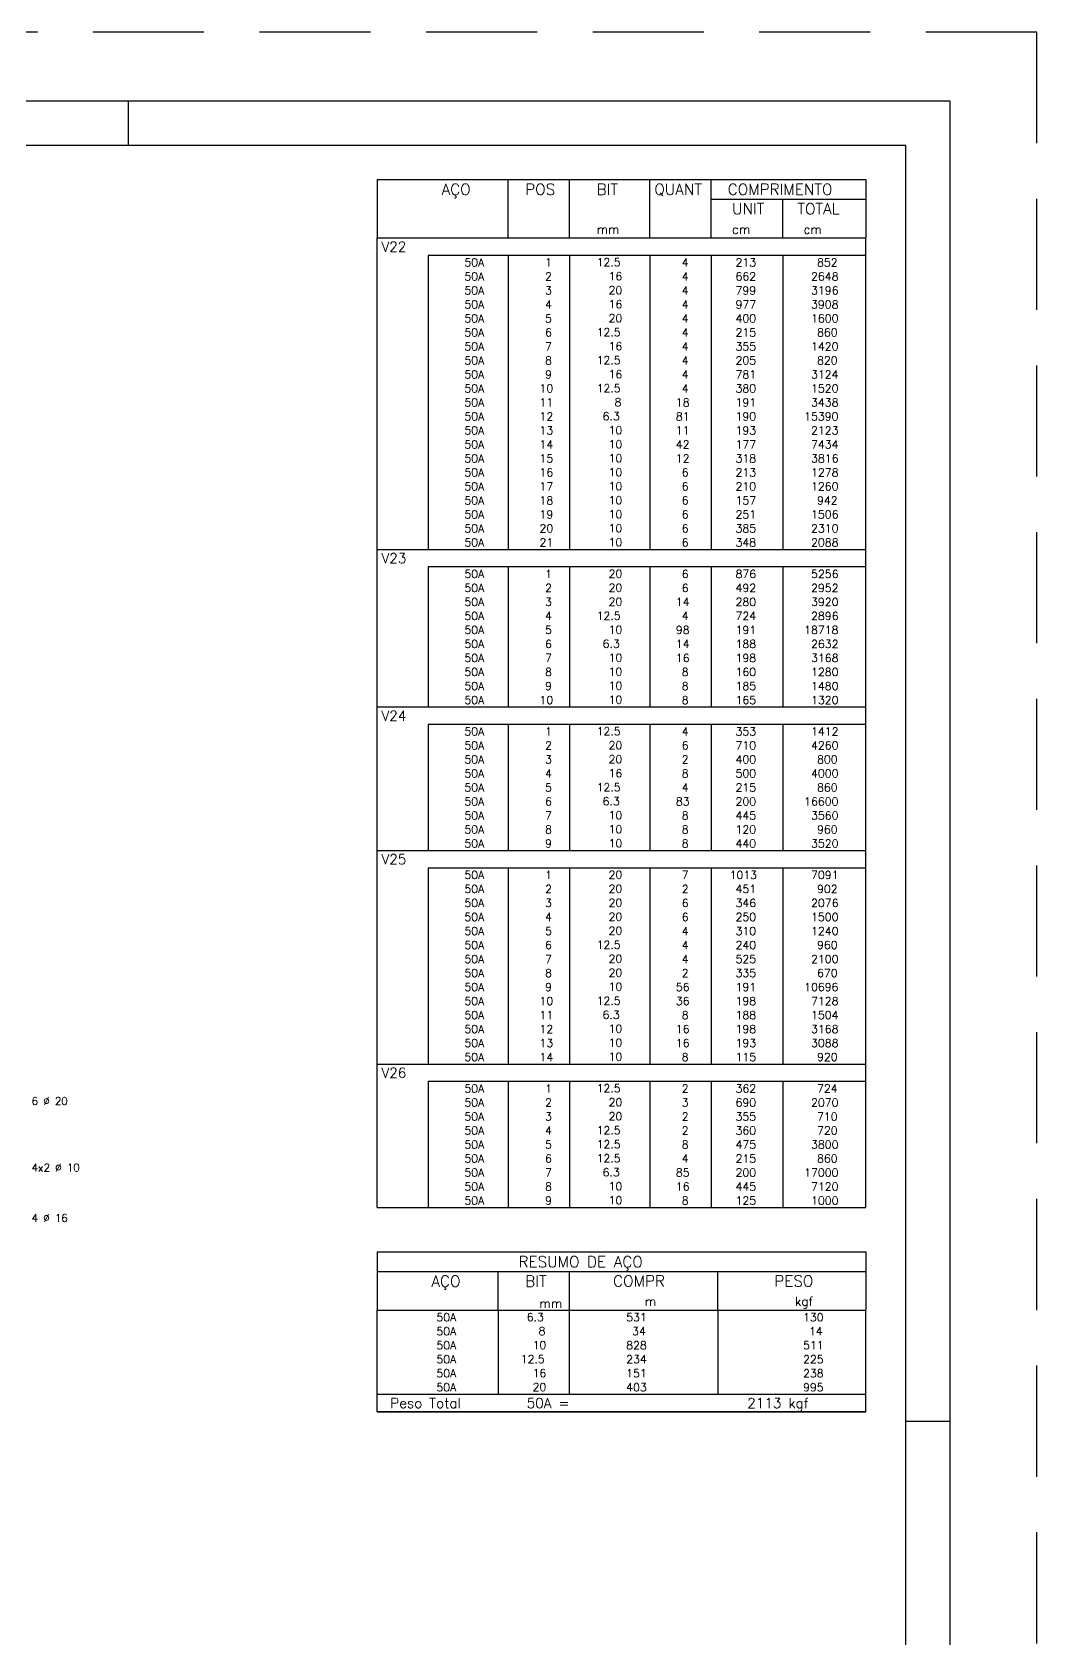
# Model space of a CAD drawing. Extents: x -2.3 to 85.7, y -1.9 to 60.6.
# Drawn here: x 63.1 to 85.72, y 24.45 to 60.6 of the extents above; entities that cross this region are included whole.
import ezdxf

# ---------------------------------------------------------------- set-up
doc = ezdxf.new("R2010")
doc.units = 0
doc.header["$MEASUREMENT"] = 0
doc.linetypes.add('HIDDEN', pattern=[0.375, 0.25, -0.125])
doc.layers.get('0').update_dxf_attribs({"linetype": 'CONTINUOUS'})
doc.layers.get('Defpoints').update_dxf_attribs({"linetype": 'CONTINUOUS'})
for name, color, linetype in [('ARQ_FOLHA', 7, 'CONTINUOUS'), ('PENA_02', 2, 'CONTINUOUS'), ('PENA_03', 3, 'CONTINUOUS')]:
    doc.layers.add(name, color=color, linetype=linetype)
doc.styles.get("Standard").update_dxf_attribs({"font": 'ROMANS.SHX'})

# ---------------------------------------------------------------- blocks, each defined once
blk = doc.blocks.new('FOLHA A1 - 841 X 594')
at = {"layer": 'ARQ_FOLHA', "color": 1}
for p, q in [((-185, 584), (-185, 594)), ((-10, 297), (0, 297))]:
    blk.add_line(p, q, dxfattribs=at)
for points in [[(-841, 0), (0, 0), (0, 594), (-841, 594)], [(-816, 10), (-10, 10), (-10, 584), (-816, 584)]]:
    blk.add_lwpolyline(points, close=True, dxfattribs=at)
at = {"layer": 'Defpoints', "color": 8, "linetype": 'HIDDEN', "ltscale": 100}
blk.add_lwpolyline([(-860.5, 609.5), (-860.5, -15.5), (19.5, -15.5), (19.5, 609.5)], close=True, dxfattribs=at)
blk = doc.blocks.new('*U23')
blk.add_blockref('FOLHA A1 - 841 X 594', (0, 0))

msp = doc.modelspace()

# ---------------------------------------------------------------- linework, layer by layer
at = {"layer": 'PENA_02', "linetype": 'Continuous'}
for p, q in [((70.868, 57.278), (70.868, 55.965)), ((70.868, 57.278), (81.868, 57.278)), ((73.818, 55.965), (73.818, 57.278)), ((75.198, 55.965), (75.198, 57.278)), ((77.008, 55.965), (77.008, 57.278)), ((78.388, 55.965), (78.388, 57.278)), ((81.868, 57.278), (81.868, 55.965)), ((78.388, 56.84), (81.868, 56.84)), ((79.998, 55.965), (79.998, 56.84)), ((70.868, 55.965), (81.868, 55.965)), ((70.868, 55.572), (70.868, 55.965)), ((70.868, 55.965), (81.868, 55.965)), ((81.868, 55.572), (81.868, 55.965)), ((70.868, 55.257), (70.868, 55.572)), ((81.868, 55.572), (72.018, 55.572)), ((72.018, 55.572), (72.018, 55.257)), ((73.818, 55.572), (73.818, 55.257)), ((75.198, 55.572), (75.198, 55.257)), ((77.008, 55.572), (77.008, 55.257)), ((78.388, 55.572), (78.388, 55.257)), ((79.998, 55.572), (79.998, 55.257)), ((81.868, 55.257), (81.868, 55.572)), ((70.868, 54.942), (70.868, 55.257)), ((72.018, 55.257), (72.018, 54.942)), ((73.818, 55.257), (73.818, 54.942)), ((75.198, 55.257), (75.198, 54.942)), ((77.008, 55.257), (77.008, 54.942)), ((78.388, 55.257), (78.388, 54.942)), ((79.998, 55.257), (79.998, 54.942)), ((81.868, 54.942), (81.868, 55.257)), ((70.868, 54.627), (70.868, 54.942)), ((70.868, 54.312), (70.868, 54.627)), ((72.018, 54.942), (72.018, 54.627)), ((72.018, 54.627), (72.018, 54.312)), ((73.818, 54.942), (73.818, 54.627)), ((73.818, 54.627), (73.818, 54.312)), ((75.198, 54.942), (75.198, 54.627)), ((75.198, 54.627), (75.198, 54.312)), ((77.008, 54.942), (77.008, 54.627)), ((77.008, 54.627), (77.008, 54.312)), ((78.388, 54.942), (78.388, 54.627)), ((78.388, 54.627), (78.388, 54.312)), ((79.998, 54.942), (79.998, 54.627)), ((79.998, 54.627), (79.998, 54.312)), ((81.868, 54.627), (81.868, 54.942)), ((81.868, 54.312), (81.868, 54.627)), ((70.868, 53.997), (70.868, 54.312)), ((72.018, 54.312), (72.018, 53.997)), ((73.818, 54.312), (73.818, 53.997)), ((75.198, 54.312), (75.198, 53.997)), ((77.008, 54.312), (77.008, 53.997)), ((78.388, 54.312), (78.388, 53.997)), ((79.998, 54.312), (79.998, 53.997)), ((81.868, 53.997), (81.868, 54.312)), ((70.868, 53.682), (70.868, 53.997)), ((72.018, 53.997), (72.018, 53.682)), ((73.818, 53.997), (73.818, 53.682)), ((75.198, 53.997), (75.198, 53.682)), ((77.008, 53.997), (77.008, 53.682)), ((78.388, 53.997), (78.388, 53.682)), ((79.998, 53.997), (79.998, 53.682)), ((81.868, 53.682), (81.868, 53.997)), ((70.868, 53.367), (70.868, 53.682)), ((72.018, 53.682), (72.018, 53.367)), ((73.818, 53.682), (73.818, 53.367)), ((75.198, 53.682), (75.198, 53.367)), ((77.008, 53.682), (77.008, 53.367)), ((78.388, 53.682), (78.388, 53.367)), ((79.998, 53.682), (79.998, 53.367)), ((81.868, 53.367), (81.868, 53.682)), ((70.868, 53.052), (70.868, 53.367)), ((72.018, 53.367), (72.018, 53.052)), ((73.818, 53.367), (73.818, 53.052)), ((75.198, 53.367), (75.198, 53.052)), ((77.008, 53.367), (77.008, 53.052)), ((78.388, 53.367), (78.388, 53.052)), ((79.998, 53.367), (79.998, 53.052)), ((81.868, 53.052), (81.868, 53.367)), ((70.868, 52.737), (70.868, 53.052)), ((72.018, 53.052), (72.018, 52.737)), ((73.818, 53.052), (73.818, 52.737)), ((75.198, 53.052), (75.198, 52.737)), ((77.008, 53.052), (77.008, 52.737)), ((78.388, 53.052), (78.388, 52.737)), ((79.998, 53.052), (79.998, 52.737)), ((81.868, 52.737), (81.868, 53.052)), ((70.868, 52.422), (70.868, 52.737)), ((70.868, 52.107), (70.868, 52.422)), ((72.018, 52.737), (72.018, 52.422)), ((72.018, 52.422), (72.018, 52.107)), ((73.818, 52.737), (73.818, 52.422)), ((73.818, 52.422), (73.818, 52.107)), ((75.198, 52.737), (75.198, 52.422)), ((75.198, 52.422), (75.198, 52.107)), ((77.008, 52.737), (77.008, 52.422)), ((77.008, 52.422), (77.008, 52.107)), ((78.388, 52.737), (78.388, 52.422)), ((78.388, 52.422), (78.388, 52.107)), ((79.998, 52.737), (79.998, 52.422)), ((79.998, 52.422), (79.998, 52.107)), ((81.868, 52.422), (81.868, 52.737)), ((81.868, 52.107), (81.868, 52.422)), ((70.868, 51.792), (70.868, 52.107)), ((72.018, 52.107), (72.018, 51.792)), ((73.818, 52.107), (73.818, 51.792)), ((75.198, 52.107), (75.198, 51.792)), ((77.008, 52.107), (77.008, 51.792)), ((78.388, 52.107), (78.388, 51.792)), ((79.998, 52.107), (79.998, 51.792)), ((81.868, 51.792), (81.868, 52.107)), ((70.868, 51.477), (70.868, 51.792)), ((72.018, 51.792), (72.018, 51.477)), ((73.818, 51.792), (73.818, 51.477)), ((75.198, 51.792), (75.198, 51.477)), ((77.008, 51.792), (77.008, 51.477)), ((78.388, 51.792), (78.388, 51.477)), ((79.998, 51.792), (79.998, 51.477)), ((81.868, 51.477), (81.868, 51.792)), ((70.868, 51.162), (70.868, 51.477)), ((72.018, 51.477), (72.018, 51.162)), ((73.818, 51.477), (73.818, 51.162)), ((75.198, 51.477), (75.198, 51.162)), ((77.008, 51.477), (77.008, 51.162)), ((78.388, 51.477), (78.388, 51.162)), ((79.998, 51.477), (79.998, 51.162)), ((81.868, 51.162), (81.868, 51.477)), ((70.868, 50.847), (70.868, 51.162)), ((72.018, 51.162), (72.018, 50.847)), ((73.818, 51.162), (73.818, 50.847)), ((75.198, 51.162), (75.198, 50.847)), ((77.008, 51.162), (77.008, 50.847)), ((78.388, 51.162), (78.388, 50.847)), ((79.998, 51.162), (79.998, 50.847)), ((81.868, 50.847), (81.868, 51.162)), ((70.868, 50.532), (70.868, 50.847)), ((72.018, 50.847), (72.018, 50.532)), ((73.818, 50.847), (73.818, 50.532)), ((75.198, 50.847), (75.198, 50.532)), ((77.008, 50.847), (77.008, 50.532)), ((78.388, 50.847), (78.388, 50.532)), ((79.998, 50.847), (79.998, 50.532)), ((81.868, 50.532), (81.868, 50.847)), ((70.868, 50.217), (70.868, 50.532)), ((72.018, 50.532), (72.018, 50.217)), ((73.818, 50.532), (73.818, 50.217)), ((75.198, 50.532), (75.198, 50.217)), ((77.008, 50.532), (77.008, 50.217)), ((78.388, 50.532), (78.388, 50.217)), ((79.998, 50.532), (79.998, 50.217)), ((81.868, 50.217), (81.868, 50.532)), ((70.868, 49.902), (70.868, 50.217)), ((70.868, 49.587), (70.868, 49.902)), ((72.018, 50.217), (72.018, 49.902)), ((72.018, 49.902), (72.018, 49.587)), ((73.818, 50.217), (73.818, 49.902)), ((73.818, 49.902), (73.818, 49.587)), ((75.198, 50.217), (75.198, 49.902)), ((75.198, 49.902), (75.198, 49.587)), ((77.008, 50.217), (77.008, 49.902)), ((77.008, 49.902), (77.008, 49.587)), ((78.388, 50.217), (78.388, 49.902)), ((78.388, 49.902), (78.388, 49.587)), ((79.998, 50.217), (79.998, 49.902)), ((79.998, 49.902), (79.998, 49.587)), ((81.868, 49.902), (81.868, 50.217)), ((81.868, 49.587), (81.868, 49.902)), ((70.868, 49.272), (70.868, 49.587)), ((72.018, 49.587), (72.018, 49.272)), ((73.818, 49.587), (73.818, 49.272)), ((75.198, 49.587), (75.198, 49.272)), ((77.008, 49.587), (77.008, 49.272)), ((78.388, 49.587), (78.388, 49.272)), ((79.998, 49.587), (79.998, 49.272)), ((81.868, 49.272), (81.868, 49.587)), ((70.868, 48.957), (70.868, 49.272)), ((72.018, 49.272), (72.018, 48.957)), ((73.818, 49.272), (73.818, 48.957)), ((75.198, 49.272), (75.198, 48.957)), ((77.008, 49.272), (77.008, 48.957)), ((78.388, 49.272), (78.388, 48.957)), ((79.998, 49.272), (79.998, 48.957)), ((81.868, 48.957), (81.868, 49.272)), ((70.868, 48.563), (70.868, 48.957)), ((70.868, 48.957), (81.868, 48.957)), ((81.868, 48.563), (81.868, 48.957)), ((70.868, 48.248), (70.868, 48.563)), ((81.868, 48.563), (72.018, 48.563)), ((72.018, 48.563), (72.018, 48.248)), ((73.818, 48.563), (73.818, 48.248)), ((75.198, 48.563), (75.198, 48.248)), ((77.008, 48.563), (77.008, 48.248)), ((78.388, 48.563), (78.388, 48.248)), ((79.998, 48.563), (79.998, 48.248)), ((81.868, 48.248), (81.868, 48.563)), ((70.868, 47.933), (70.868, 48.248)), ((72.018, 48.248), (72.018, 47.933)), ((73.818, 48.248), (73.818, 47.933)), ((75.198, 48.248), (75.198, 47.933)), ((77.008, 48.248), (77.008, 47.933)), ((78.388, 48.248), (78.388, 47.933)), ((79.998, 48.248), (79.998, 47.933)), ((81.868, 47.933), (81.868, 48.248)), ((70.868, 47.618), (70.868, 47.933)), ((72.018, 47.933), (72.018, 47.618)), ((73.818, 47.933), (73.818, 47.618)), ((75.198, 47.933), (75.198, 47.618)), ((77.008, 47.933), (77.008, 47.618)), ((78.388, 47.933), (78.388, 47.618)), ((79.998, 47.933), (79.998, 47.618)), ((81.868, 47.618), (81.868, 47.933)), ((70.868, 47.303), (70.868, 47.618)), ((72.018, 47.618), (72.018, 47.303)), ((73.818, 47.618), (73.818, 47.303)), ((75.198, 47.618), (75.198, 47.303)), ((77.008, 47.618), (77.008, 47.303)), ((78.388, 47.618), (78.388, 47.303)), ((79.998, 47.618), (79.998, 47.303)), ((81.868, 47.303), (81.868, 47.618)), ((70.868, 46.988), (70.868, 47.303)), ((72.018, 47.303), (72.018, 46.988)), ((73.818, 47.303), (73.818, 46.988)), ((75.198, 47.303), (75.198, 46.988)), ((77.008, 47.303), (77.008, 46.988)), ((78.388, 47.303), (78.388, 46.988)), ((79.998, 47.303), (79.998, 46.988)), ((81.868, 46.988), (81.868, 47.303)), ((70.868, 46.673), (70.868, 46.988)), ((70.868, 46.358), (70.868, 46.673)), ((72.018, 46.988), (72.018, 46.673)), ((72.018, 46.673), (72.018, 46.358)), ((73.818, 46.988), (73.818, 46.673)), ((73.818, 46.673), (73.818, 46.358)), ((75.198, 46.988), (75.198, 46.673)), ((75.198, 46.673), (75.198, 46.358)), ((77.008, 46.988), (77.008, 46.673)), ((77.008, 46.673), (77.008, 46.358)), ((78.388, 46.988), (78.388, 46.673)), ((78.388, 46.673), (78.388, 46.358)), ((79.998, 46.988), (79.998, 46.673)), ((79.998, 46.673), (79.998, 46.358)), ((81.868, 46.673), (81.868, 46.988)), ((81.868, 46.358), (81.868, 46.673)), ((70.868, 46.043), (70.868, 46.358)), ((72.018, 46.358), (72.018, 46.043)), ((73.818, 46.358), (73.818, 46.043)), ((75.198, 46.358), (75.198, 46.043)), ((77.008, 46.358), (77.008, 46.043)), ((78.388, 46.358), (78.388, 46.043)), ((79.998, 46.358), (79.998, 46.043)), ((81.868, 46.043), (81.868, 46.358)), ((70.868, 45.728), (70.868, 46.043)), ((72.018, 46.043), (72.018, 45.728)), ((73.818, 46.043), (73.818, 45.728)), ((75.198, 46.043), (75.198, 45.728)), ((77.008, 46.043), (77.008, 45.728)), ((78.388, 46.043), (78.388, 45.728)), ((79.998, 46.043), (79.998, 45.728)), ((81.868, 45.728), (81.868, 46.043)), ((70.868, 45.413), (70.868, 45.728)), ((72.018, 45.728), (72.018, 45.413)), ((73.818, 45.728), (73.818, 45.413)), ((75.198, 45.728), (75.198, 45.413)), ((77.008, 45.728), (77.008, 45.413)), ((78.388, 45.728), (78.388, 45.413)), ((79.998, 45.728), (79.998, 45.413)), ((81.868, 45.413), (81.868, 45.728)), ((70.868, 45.019), (70.868, 45.413)), ((70.868, 45.413), (81.868, 45.413)), ((81.868, 45.019), (81.868, 45.413)), ((70.868, 44.704), (70.868, 45.019)), ((81.868, 45.019), (72.018, 45.019)), ((72.018, 45.019), (72.018, 44.704)), ((73.818, 45.019), (73.818, 44.704)), ((75.198, 45.019), (75.198, 44.704)), ((77.008, 45.019), (77.008, 44.704)), ((78.388, 45.019), (78.388, 44.704)), ((79.998, 45.019), (79.998, 44.704)), ((81.868, 44.704), (81.868, 45.019)), ((70.868, 44.389), (70.868, 44.704)), ((72.018, 44.704), (72.018, 44.389)), ((73.818, 44.704), (73.818, 44.389)), ((75.198, 44.704), (75.198, 44.389)), ((77.008, 44.704), (77.008, 44.389)), ((78.388, 44.704), (78.388, 44.389)), ((79.998, 44.704), (79.998, 44.389)), ((81.868, 44.389), (81.868, 44.704)), ((70.868, 44.074), (70.868, 44.389)), ((72.018, 44.389), (72.018, 44.074)), ((73.818, 44.389), (73.818, 44.074)), ((75.198, 44.389), (75.198, 44.074)), ((77.008, 44.389), (77.008, 44.074)), ((78.388, 44.389), (78.388, 44.074)), ((79.998, 44.389), (79.998, 44.074)), ((81.868, 44.074), (81.868, 44.389)), ((70.868, 43.759), (70.868, 44.074)), ((70.868, 43.444), (70.868, 43.759)), ((72.018, 44.074), (72.018, 43.759)), ((72.018, 43.759), (72.018, 43.444)), ((73.818, 44.074), (73.818, 43.759)), ((73.818, 43.759), (73.818, 43.444)), ((75.198, 44.074), (75.198, 43.759)), ((75.198, 43.759), (75.198, 43.444)), ((77.008, 44.074), (77.008, 43.759)), ((77.008, 43.759), (77.008, 43.444)), ((78.388, 44.074), (78.388, 43.759)), ((78.388, 43.759), (78.388, 43.444)), ((79.998, 44.074), (79.998, 43.759)), ((79.998, 43.759), (79.998, 43.444)), ((81.868, 43.759), (81.868, 44.074)), ((81.868, 43.444), (81.868, 43.759)), ((70.868, 43.129), (70.868, 43.444)), ((72.018, 43.444), (72.018, 43.129)), ((73.818, 43.444), (73.818, 43.129)), ((75.198, 43.444), (75.198, 43.129)), ((77.008, 43.444), (77.008, 43.129)), ((78.388, 43.444), (78.388, 43.129)), ((79.998, 43.444), (79.998, 43.129)), ((81.868, 43.129), (81.868, 43.444)), ((70.868, 42.814), (70.868, 43.129)), ((72.018, 43.129), (72.018, 42.814)), ((73.818, 43.129), (73.818, 42.814)), ((75.198, 43.129), (75.198, 42.814)), ((77.008, 43.129), (77.008, 42.814)), ((78.388, 43.129), (78.388, 42.814)), ((79.998, 43.129), (79.998, 42.814)), ((81.868, 42.814), (81.868, 43.129)), ((70.868, 42.499), (70.868, 42.814)), ((72.018, 42.814), (72.018, 42.499)), ((73.818, 42.814), (73.818, 42.499)), ((75.198, 42.814), (75.198, 42.499)), ((77.008, 42.814), (77.008, 42.499)), ((78.388, 42.814), (78.388, 42.499)), ((79.998, 42.814), (79.998, 42.499)), ((81.868, 42.499), (81.868, 42.814)), ((70.868, 42.184), (70.868, 42.499)), ((72.018, 42.499), (72.018, 42.184)), ((73.818, 42.499), (73.818, 42.184)), ((75.198, 42.499), (75.198, 42.184)), ((77.008, 42.499), (77.008, 42.184)), ((78.388, 42.499), (78.388, 42.184)), ((79.998, 42.499), (79.998, 42.184)), ((81.868, 42.184), (81.868, 42.499)), ((70.868, 41.79), (70.868, 42.184)), ((70.868, 42.184), (81.868, 42.184)), ((81.868, 41.79), (81.868, 42.184)), ((70.868, 41.475), (70.868, 41.79)), ((81.868, 41.79), (72.018, 41.79)), ((72.018, 41.79), (72.018, 41.475)), ((73.818, 41.79), (73.818, 41.475)), ((75.198, 41.79), (75.198, 41.475)), ((77.008, 41.79), (77.008, 41.475)), ((78.388, 41.79), (78.388, 41.475)), ((79.998, 41.79), (79.998, 41.475)), ((81.868, 41.475), (81.868, 41.79)), ((70.868, 41.16), (70.868, 41.475)), ((72.018, 41.475), (72.018, 41.16)), ((73.818, 41.475), (73.818, 41.16)), ((75.198, 41.475), (75.198, 41.16)), ((77.008, 41.475), (77.008, 41.16)), ((78.388, 41.475), (78.388, 41.16)), ((79.998, 41.475), (79.998, 41.16)), ((81.868, 41.16), (81.868, 41.475)), ((70.868, 40.845), (70.868, 41.16)), ((72.018, 41.16), (72.018, 40.845)), ((73.818, 41.16), (73.818, 40.845)), ((75.198, 41.16), (75.198, 40.845)), ((77.008, 41.16), (77.008, 40.845)), ((78.388, 41.16), (78.388, 40.845)), ((79.998, 41.16), (79.998, 40.845)), ((81.868, 40.845), (81.868, 41.16)), ((70.868, 40.53), (70.868, 40.845)), ((70.868, 40.215), (70.868, 40.53)), ((72.018, 40.845), (72.018, 40.53)), ((72.018, 40.53), (72.018, 40.215)), ((73.818, 40.845), (73.818, 40.53)), ((73.818, 40.53), (73.818, 40.215)), ((75.198, 40.845), (75.198, 40.53)), ((75.198, 40.53), (75.198, 40.215)), ((77.008, 40.845), (77.008, 40.53)), ((77.008, 40.53), (77.008, 40.215)), ((78.388, 40.845), (78.388, 40.53)), ((78.388, 40.53), (78.388, 40.215)), ((79.998, 40.845), (79.998, 40.53)), ((79.998, 40.53), (79.998, 40.215)), ((81.868, 40.53), (81.868, 40.845)), ((81.868, 40.215), (81.868, 40.53)), ((70.868, 39.9), (70.868, 40.215)), ((72.018, 40.215), (72.018, 39.9)), ((73.818, 40.215), (73.818, 39.9)), ((75.198, 40.215), (75.198, 39.9)), ((77.008, 40.215), (77.008, 39.9)), ((78.388, 40.215), (78.388, 39.9)), ((79.998, 40.215), (79.998, 39.9)), ((81.868, 39.9), (81.868, 40.215)), ((70.868, 39.585), (70.868, 39.9)), ((72.018, 39.9), (72.018, 39.585)), ((73.818, 39.9), (73.818, 39.585)), ((75.198, 39.9), (75.198, 39.585)), ((77.008, 39.9), (77.008, 39.585)), ((78.388, 39.9), (78.388, 39.585)), ((79.998, 39.9), (79.998, 39.585)), ((81.868, 39.585), (81.868, 39.9)), ((70.868, 39.27), (70.868, 39.585)), ((72.018, 39.585), (72.018, 39.27)), ((73.818, 39.585), (73.818, 39.27)), ((75.198, 39.585), (75.198, 39.27)), ((77.008, 39.585), (77.008, 39.27)), ((78.388, 39.585), (78.388, 39.27)), ((79.998, 39.585), (79.998, 39.27)), ((81.868, 39.27), (81.868, 39.585)), ((70.868, 38.955), (70.868, 39.27)), ((72.018, 39.27), (72.018, 38.955)), ((73.818, 39.27), (73.818, 38.955)), ((75.198, 39.27), (75.198, 38.955)), ((77.008, 39.27), (77.008, 38.955)), ((78.388, 39.27), (78.388, 38.955)), ((79.998, 39.27), (79.998, 38.955)), ((81.868, 38.955), (81.868, 39.27)), ((70.868, 38.64), (70.868, 38.955)), ((72.018, 38.955), (72.018, 38.64)), ((73.818, 38.955), (73.818, 38.64)), ((75.198, 38.955), (75.198, 38.64)), ((77.008, 38.955), (77.008, 38.64)), ((78.388, 38.955), (78.388, 38.64)), ((79.998, 38.955), (79.998, 38.64)), ((81.868, 38.64), (81.868, 38.955)), ((70.868, 38.325), (70.868, 38.64)), ((70.868, 38.01), (70.868, 38.325)), ((72.018, 38.64), (72.018, 38.325)), ((72.018, 38.325), (72.018, 38.01)), ((73.818, 38.64), (73.818, 38.325)), ((73.818, 38.325), (73.818, 38.01)), ((75.198, 38.64), (75.198, 38.325)), ((75.198, 38.325), (75.198, 38.01)), ((77.008, 38.64), (77.008, 38.325)), ((77.008, 38.325), (77.008, 38.01)), ((78.388, 38.64), (78.388, 38.325)), ((78.388, 38.325), (78.388, 38.01)), ((79.998, 38.64), (79.998, 38.325)), ((79.998, 38.325), (79.998, 38.01)), ((81.868, 38.325), (81.868, 38.64)), ((81.868, 38.01), (81.868, 38.325)), ((70.868, 37.695), (70.868, 38.01)), ((72.018, 38.01), (72.018, 37.695)), ((73.818, 38.01), (73.818, 37.695)), ((75.198, 38.01), (75.198, 37.695)), ((77.008, 38.01), (77.008, 37.695)), ((78.388, 38.01), (78.388, 37.695)), ((79.998, 38.01), (79.998, 37.695)), ((81.868, 37.695), (81.868, 38.01)), ((70.868, 37.38), (70.868, 37.695)), ((72.018, 37.695), (72.018, 37.38)), ((73.818, 37.695), (73.818, 37.38)), ((75.198, 37.695), (75.198, 37.38)), ((77.008, 37.695), (77.008, 37.38)), ((78.388, 37.695), (78.388, 37.38)), ((79.998, 37.695), (79.998, 37.38)), ((81.868, 37.38), (81.868, 37.695)), ((70.868, 36.987), (70.868, 37.38)), ((70.868, 37.38), (81.868, 37.38)), ((81.868, 36.987), (81.868, 37.38)), ((70.868, 36.672), (70.868, 36.987)), ((81.868, 36.987), (72.018, 36.987)), ((72.018, 36.987), (72.018, 36.672)), ((73.818, 36.987), (73.818, 36.672)), ((75.198, 36.987), (75.198, 36.672)), ((77.008, 36.987), (77.008, 36.672)), ((78.388, 36.987), (78.388, 36.672)), ((79.998, 36.987), (79.998, 36.672)), ((81.868, 36.672), (81.868, 36.987)), ((70.868, 36.357), (70.868, 36.672)), ((72.018, 36.672), (72.018, 36.357)), ((73.818, 36.672), (73.818, 36.357)), ((75.198, 36.672), (75.198, 36.357)), ((77.008, 36.672), (77.008, 36.357)), ((78.388, 36.672), (78.388, 36.357)), ((79.998, 36.672), (79.998, 36.357)), ((81.868, 36.357), (81.868, 36.672)), ((70.868, 36.042), (70.868, 36.357)), ((72.018, 36.357), (72.018, 36.042)), ((73.818, 36.357), (73.818, 36.042)), ((75.198, 36.357), (75.198, 36.042)), ((77.008, 36.357), (77.008, 36.042)), ((78.388, 36.357), (78.388, 36.042)), ((79.998, 36.357), (79.998, 36.042)), ((81.868, 36.042), (81.868, 36.357)), ((70.868, 35.727), (70.868, 36.042)), ((72.018, 36.042), (72.018, 35.727)), ((73.818, 36.042), (73.818, 35.727)), ((75.198, 36.042), (75.198, 35.727)), ((77.008, 36.042), (77.008, 35.727)), ((78.388, 36.042), (78.388, 35.727)), ((79.998, 36.042), (79.998, 35.727)), ((81.868, 35.727), (81.868, 36.042)), ((70.868, 35.412), (70.868, 35.727)), ((72.018, 35.727), (72.018, 35.412)), ((73.818, 35.727), (73.818, 35.412)), ((75.198, 35.727), (75.198, 35.412)), ((77.008, 35.727), (77.008, 35.412)), ((78.388, 35.727), (78.388, 35.412)), ((79.998, 35.727), (79.998, 35.412)), ((81.868, 35.412), (81.868, 35.727)), ((70.868, 35.097), (70.868, 35.412)), ((70.868, 34.782), (70.868, 35.097)), ((72.018, 35.412), (72.018, 35.097)), ((72.018, 35.097), (72.018, 34.782)), ((73.818, 35.412), (73.818, 35.097)), ((73.818, 35.097), (73.818, 34.782)), ((75.198, 35.412), (75.198, 35.097)), ((75.198, 35.097), (75.198, 34.782)), ((77.008, 35.412), (77.008, 35.097)), ((77.008, 35.097), (77.008, 34.782)), ((78.388, 35.412), (78.388, 35.097)), ((78.388, 35.097), (78.388, 34.782)), ((79.998, 35.412), (79.998, 35.097)), ((79.998, 35.097), (79.998, 34.782)), ((81.868, 35.097), (81.868, 35.412)), ((81.868, 34.782), (81.868, 35.097)), ((70.868, 34.467), (70.868, 34.782)), ((72.018, 34.782), (72.018, 34.467)), ((73.818, 34.782), (73.818, 34.467)), ((75.198, 34.782), (75.198, 34.467)), ((77.008, 34.782), (77.008, 34.467)), ((78.388, 34.782), (78.388, 34.467)), ((79.998, 34.782), (79.998, 34.467)), ((81.868, 34.467), (81.868, 34.782)), ((70.868, 34.152), (70.868, 34.467)), ((72.018, 34.467), (72.018, 34.152)), ((73.818, 34.467), (73.818, 34.152)), ((75.198, 34.467), (75.198, 34.152)), ((77.008, 34.467), (77.008, 34.152)), ((78.388, 34.467), (78.388, 34.152)), ((79.998, 34.467), (79.998, 34.152)), ((81.868, 34.152), (81.868, 34.467)), ((70.868, 34.152), (81.868, 34.152)), ((70.868, 33.152), (70.868, 31.839)), ((70.868, 33.152), (81.868, 33.152)), ((81.868, 33.152), (81.868, 31.839)), ((70.868, 32.714), (81.868, 32.714)), ((73.588, 31.839), (73.588, 32.714)), ((75.198, 31.839), (75.198, 32.714)), ((78.533, 31.839), (78.533, 32.714)), ((70.868, 31.839), (81.868, 31.839)), ((70.868, 31.524), (70.868, 31.839)), ((73.588, 31.839), (73.588, 31.524)), ((75.198, 31.524), (75.198, 31.839)), ((78.533, 31.839), (78.533, 31.524)), ((81.868, 31.524), (81.868, 31.839)), ((70.868, 31.209), (70.868, 31.524)), ((73.588, 31.524), (73.588, 31.209)), ((75.198, 31.209), (75.198, 31.524)), ((78.533, 31.524), (78.533, 31.209)), ((81.868, 31.209), (81.868, 31.524)), ((70.868, 30.894), (70.868, 31.209)), ((73.588, 31.209), (73.588, 30.894)), ((75.198, 30.894), (75.198, 31.209)), ((78.533, 31.209), (78.533, 30.894)), ((81.868, 30.894), (81.868, 31.209)), ((70.868, 30.579), (70.868, 30.894)), ((73.588, 30.894), (73.588, 30.579)), ((75.198, 30.579), (75.198, 30.894)), ((78.533, 30.894), (78.533, 30.579)), ((81.868, 30.579), (81.868, 30.894)), ((70.868, 30.264), (70.868, 30.579)), ((73.588, 30.579), (73.588, 30.264)), ((75.198, 30.264), (75.198, 30.579)), ((78.533, 30.579), (78.533, 30.264)), ((81.868, 30.264), (81.868, 30.579)), ((70.868, 29.949), (70.868, 30.264)), ((73.588, 30.264), (73.588, 29.949)), ((75.198, 29.949), (75.198, 30.264)), ((78.533, 30.264), (78.533, 29.949)), ((81.868, 29.949), (81.868, 30.264)), ((70.868, 29.949), (81.868, 29.949)), ((70.868, 29.555), (70.868, 29.949)), ((70.868, 29.949), (81.868, 29.949)), ((81.868, 29.555), (81.868, 29.949)), ((81.868, 29.555), (70.868, 29.555)), ((70.868, 29.555), (81.868, 29.555))]:
    msp.add_line(p, q, dxfattribs=at)

# ---------------------------------------------------------------- block references
at = {"xscale": 0.09999999999999938, "yscale": 0.09999999999999938, "zscale": 0.09999999999999938}
msp.add_blockref('*U23', (83.768, -0.354), dxfattribs=at)

# ---------------------------------------------------------------- texts
at = {"layer": 'PENA_02', "linetype": 'Continuous'}
for s, height, p in [('AÇO', 0.25, (72.318, 56.934)), ('POS', 0.25, (74.198, 56.934)), ('BIT', 0.25, (75.808, 56.934)), ('QUANT', 0.25, (77.105, 56.934)), ('COMPRIMENTO', 0.25, (78.758, 56.934)), ('UNIT', 0.25, (78.855, 56.497)), ('TOTAL', 0.25, (80.327, 56.497)), ('mm', 0.2, (75.808, 56.059)), ('cm', 0.2, (78.855, 56.059)), ('cm', 0.2, (80.465, 56.059)), ('V22', 0.225, (70.964, 55.656)), ('     50A', 0.18, (72.158, 55.324)), ('  1', 0.18, (74.398, 55.324)), ('   12.5', 0.18, (75.405, 55.329)), ('    4', 0.18, (77.188, 55.324)), ('    213', 0.18, (78.398, 55.324)), ('    852', 0.18, (80.232, 55.324)), ('     50A', 0.18, (72.158, 55.009)), ('  2', 0.18, (74.398, 55.009)), ('     16', 0.18, (75.405, 55.014)), ('    4', 0.18, (77.188, 55.009)), ('    662', 0.18, (78.398, 55.009)), ('   2648', 0.18, (80.232, 55.009)), ('     50A', 0.18, (72.158, 54.694)), ('  3', 0.18, (74.398, 54.694)), ('     20', 0.18, (75.405, 54.699)), ('    4', 0.18, (77.188, 54.694)), ('    799', 0.18, (78.398, 54.694)), ('   3196', 0.18, (80.232, 54.694)), ('     50A', 0.18, (72.158, 54.379)), ('     50A', 0.18, (72.158, 54.064)), ('  4', 0.18, (74.398, 54.379)), ('  5', 0.18, (74.398, 54.064)), ('     20', 0.18, (75.405, 54.069)), ('     16', 0.18, (75.405, 54.384)), ('    4', 0.18, (77.188, 54.379)), ('    4', 0.18, (77.188, 54.064)), ('    977', 0.18, (78.398, 54.379)), ('    400', 0.18, (78.398, 54.064)), ('   3908', 0.18, (80.232, 54.379)), ('   1600', 0.18, (80.232, 54.064)), ('     50A', 0.18, (72.158, 53.749)), ('  6', 0.18, (74.398, 53.749)), ('   12.5', 0.18, (75.405, 53.754)), ('    4', 0.18, (77.188, 53.749)), ('    215', 0.18, (78.398, 53.749)), ('    860', 0.18, (80.232, 53.749)), ('     50A', 0.18, (72.158, 53.434)), ('  7', 0.18, (74.398, 53.434)), ('     16', 0.18, (75.405, 53.439)), ('    4', 0.18, (77.188, 53.434)), ('    355', 0.18, (78.398, 53.434)), ('   1420', 0.18, (80.232, 53.434)), ('     50A', 0.18, (72.158, 53.119)), ('  8', 0.18, (74.398, 53.119)), ('   12.5', 0.18, (75.405, 53.124)), ('    4', 0.18, (77.188, 53.119)), ('    205', 0.18, (78.398, 53.119)), ('    820', 0.18, (80.232, 53.119)), ('     50A', 0.18, (72.158, 52.804)), ('  9', 0.18, (74.398, 52.804)), ('     16', 0.18, (75.405, 52.809)), ('    4', 0.18, (77.188, 52.804)), ('    781', 0.18, (78.398, 52.804)), ('   3124', 0.18, (80.232, 52.804)), ('     50A', 0.18, (72.158, 52.489)), (' 10', 0.18, (74.398, 52.489)), ('   12.5', 0.18, (75.405, 52.494)), ('    4', 0.18, (77.188, 52.489)), ('    380', 0.18, (78.398, 52.489)), ('   1520', 0.18, (80.232, 52.489)), ('     50A', 0.18, (72.158, 52.174)), (' 11', 0.18, (74.398, 52.174)), ('      8', 0.18, (75.405, 52.179)), ('   18', 0.18, (77.188, 52.174)), ('    191', 0.18, (78.398, 52.174)), ('   3438', 0.18, (80.232, 52.174)), ('     50A', 0.18, (72.158, 51.859)), ('     50A', 0.18, (72.158, 51.544)), (' 12', 0.18, (74.398, 51.859)), (' 13', 0.18, (74.398, 51.544)), ('    6.3', 0.18, (75.405, 51.864)), ('     10', 0.18, (75.405, 51.549)), ('   81', 0.18, (77.188, 51.859)), ('   11', 0.18, (77.188, 51.544)), ('    190', 0.18, (78.398, 51.859)), ('    193', 0.18, (78.398, 51.544)), ('  15390', 0.18, (80.232, 51.859)), ('   2123', 0.18, (80.232, 51.544)), ('     50A', 0.18, (72.158, 51.229)), (' 14', 0.18, (74.398, 51.229)), ('     10', 0.18, (75.405, 51.234)), ('   42', 0.18, (77.188, 51.229)), ('    177', 0.18, (78.398, 51.229)), ('   7434', 0.18, (80.232, 51.229)), ('     50A', 0.18, (72.158, 50.914)), (' 15', 0.18, (74.398, 50.914)), ('     10', 0.18, (75.405, 50.919)), ('   12', 0.18, (77.188, 50.914)), ('    318', 0.18, (78.398, 50.914)), ('   3816', 0.18, (80.232, 50.914)), ('     50A', 0.18, (72.158, 50.599)), (' 16', 0.18, (74.398, 50.599)), ('     10', 0.18, (75.405, 50.604)), ('    6', 0.18, (77.188, 50.599)), ('    213', 0.18, (78.398, 50.599)), ('   1278', 0.18, (80.232, 50.599)), ('     50A', 0.18, (72.158, 50.284)), (' 17', 0.18, (74.398, 50.284)), ('     10', 0.18, (75.405, 50.289)), ('    6', 0.18, (77.188, 50.284)), ('    210', 0.18, (78.398, 50.284)), ('   1260', 0.18, (80.232, 50.284)), ('     50A', 0.18, (72.158, 49.969)), (' 18', 0.18, (74.398, 49.969)), ('     10', 0.18, (75.405, 49.974)), ('    6', 0.18, (77.188, 49.969)), ('    157', 0.18, (78.398, 49.969)), ('    942', 0.18, (80.232, 49.969)), ('     50A', 0.18, (72.158, 49.654)), (' 19', 0.18, (74.398, 49.654)), ('     10', 0.18, (75.405, 49.659)), ('     10', 0.18, (75.405, 49.344)), ('    6', 0.18, (77.188, 49.654)), ('    251', 0.18, (78.398, 49.654)), ('   1506', 0.18, (80.232, 49.654)), ('     50A', 0.18, (72.158, 49.339)), ('     50A', 0.18, (72.158, 49.024)), (' 20', 0.18, (74.398, 49.339)), (' 21', 0.18, (74.398, 49.024)), ('     10', 0.18, (75.405, 49.029)), ('    6', 0.18, (77.188, 49.339)), ('    6', 0.18, (77.188, 49.024)), ('    385', 0.18, (78.398, 49.339)), ('    348', 0.18, (78.398, 49.024)), ('   2310', 0.18, (80.232, 49.339)), ('   2088', 0.18, (80.232, 49.024)), ('V23', 0.225, (70.964, 48.647)), ('     50A', 0.18, (72.158, 48.315)), ('  1', 0.18, (74.398, 48.315)), ('     20', 0.18, (75.405, 48.321)), ('    6', 0.18, (77.188, 48.315)), ('    876', 0.18, (78.398, 48.315)), ('   5256', 0.18, (80.232, 48.315)), ('     50A', 0.18, (72.158, 48)), ('  2', 0.18, (74.398, 48)), ('     20', 0.18, (75.405, 48.006)), ('    6', 0.18, (77.188, 48)), ('    492', 0.18, (78.398, 48)), ('   2952', 0.18, (80.232, 48)), ('     50A', 0.18, (72.158, 47.685)), ('  3', 0.18, (74.398, 47.685)), ('     20', 0.18, (75.405, 47.691)), ('   14', 0.18, (77.188, 47.685)), ('    280', 0.18, (78.398, 47.685)), ('   3920', 0.18, (80.232, 47.685)), ('     50A', 0.18, (72.158, 47.37)), ('  4', 0.18, (74.398, 47.37)), ('   12.5', 0.18, (75.405, 47.376)), ('    4', 0.18, (77.188, 47.37)), ('    724', 0.18, (78.398, 47.37)), ('   2896', 0.18, (80.232, 47.37)), ('     50A', 0.18, (72.158, 47.055)), ('  5', 0.18, (74.398, 47.055)), ('     10', 0.18, (75.405, 47.061)), ('   98', 0.18, (77.188, 47.055)), ('    191', 0.18, (78.398, 47.055)), ('  18718', 0.18, (80.232, 47.055)), ('     50A', 0.18, (72.158, 46.74)), ('  6', 0.18, (74.398, 46.74)), ('    6.3', 0.18, (75.405, 46.746)), ('   14', 0.18, (77.188, 46.74)), ('    188', 0.18, (78.398, 46.74)), ('   2632', 0.18, (80.232, 46.74)), ('     50A', 0.18, (72.158, 46.425)), ('     50A', 0.18, (72.158, 46.11)), ('  7', 0.18, (74.398, 46.425)), ('  8', 0.18, (74.398, 46.11)), ('     10', 0.18, (75.405, 46.431)), ('     10', 0.18, (75.405, 46.116)), ('   16', 0.18, (77.188, 46.425)), ('    8', 0.18, (77.188, 46.11)), ('    198', 0.18, (78.398, 46.425)), ('    160', 0.18, (78.398, 46.11)), ('   3168', 0.18, (80.232, 46.425)), ('   1280', 0.18, (80.232, 46.11)), ('     50A', 0.18, (72.158, 45.795)), ('  9', 0.18, (74.398, 45.795)), ('     10', 0.18, (75.405, 45.801)), ('    8', 0.18, (77.188, 45.795)), ('    185', 0.18, (78.398, 45.795)), ('   1480', 0.18, (80.232, 45.795)), ('     50A', 0.18, (72.158, 45.48)), (' 10', 0.18, (74.398, 45.48)), ('     10', 0.18, (75.405, 45.486)), ('    8', 0.18, (77.188, 45.48)), ('    165', 0.18, (78.398, 45.48)), ('   1320', 0.18, (80.232, 45.48)), ('V24', 0.225, (70.964, 45.103)), ('     50A', 0.18, (72.158, 44.772)), ('  1', 0.18, (74.398, 44.772)), ('   12.5', 0.18, (75.405, 44.777)), ('    4', 0.18, (77.188, 44.772)), ('    353', 0.18, (78.398, 44.772)), ('   1412', 0.18, (80.232, 44.772)), ('     50A', 0.18, (72.158, 44.457)), ('  2', 0.18, (74.398, 44.457)), ('     20', 0.18, (75.405, 44.462)), ('    6', 0.18, (77.188, 44.457)), ('    710', 0.18, (78.398, 44.457)), ('   4260', 0.18, (80.232, 44.457)), ('     50A', 0.18, (72.158, 44.142)), ('  3', 0.18, (74.398, 44.142)), ('     20', 0.18, (75.405, 44.147)), ('    2', 0.18, (77.188, 44.142)), ('    400', 0.18, (78.398, 44.142)), ('    800', 0.18, (80.232, 44.142)), ('     50A', 0.18, (72.158, 43.827)), ('  4', 0.18, (74.398, 43.827)), ('     16', 0.18, (75.405, 43.832)), ('    8', 0.18, (77.188, 43.827)), ('    500', 0.18, (78.398, 43.827)), ('   4000', 0.18, (80.232, 43.827)), ('     50A', 0.18, (72.158, 43.512)), ('  5', 0.18, (74.398, 43.512)), ('   12.5', 0.18, (75.405, 43.517)), ('    6.3', 0.18, (75.405, 43.202)), ('    4', 0.18, (77.188, 43.512)), ('    215', 0.18, (78.398, 43.512)), ('    860', 0.18, (80.232, 43.512)), ('     50A', 0.18, (72.158, 43.197)), ('     50A', 0.18, (72.158, 42.882)), ('  7', 0.18, (74.398, 42.882)), ('  6', 0.18, (74.398, 43.197)), ('     10', 0.18, (75.405, 42.887)), ('   83', 0.18, (77.188, 43.197)), ('    8', 0.18, (77.188, 42.882)), ('    200', 0.18, (78.398, 43.197)), ('    445', 0.18, (78.398, 42.882)), ('  16600', 0.18, (80.232, 43.197)), ('   3560', 0.18, (80.232, 42.882)), ('     50A', 0.18, (72.158, 42.567)), ('  8', 0.18, (74.398, 42.567)), ('     10', 0.18, (75.405, 42.572)), ('    8', 0.18, (77.188, 42.567)), ('    120', 0.18, (78.398, 42.567)), ('    960', 0.18, (80.232, 42.567)), ('     50A', 0.18, (72.158, 42.252)), ('  9', 0.18, (74.398, 42.252)), ('     10', 0.18, (75.405, 42.257)), ('    8', 0.18, (77.188, 42.252)), ('    440', 0.18, (78.398, 42.252)), ('   3520', 0.18, (80.232, 42.252)), ('V25', 0.225, (70.964, 41.875)), ('     50A', 0.18, (72.158, 41.543)), ('  1', 0.18, (74.398, 41.543)), ('     20', 0.18, (75.405, 41.548)), ('    7', 0.18, (77.188, 41.543)), ('   1013', 0.18, (78.398, 41.543)), ('   7091', 0.18, (80.232, 41.543)), ('     50A', 0.18, (72.158, 41.228)), ('  2', 0.18, (74.398, 41.228)), ('     20', 0.18, (75.405, 41.233)), ('    2', 0.18, (77.188, 41.228)), ('    451', 0.18, (78.398, 41.228)), ('    902', 0.18, (80.232, 41.228)), ('     50A', 0.18, (72.158, 40.913)), ('  3', 0.18, (74.398, 40.913)), ('     20', 0.18, (75.405, 40.918)), ('    6', 0.18, (77.188, 40.913)), ('    346', 0.18, (78.398, 40.913)), ('   2076', 0.18, (80.232, 40.913)), ('     50A', 0.18, (72.158, 40.598)), ('  4', 0.18, (74.398, 40.598)), ('     20', 0.18, (75.405, 40.603)), ('    6', 0.18, (77.188, 40.598)), ('    250', 0.18, (78.398, 40.598)), ('   1500', 0.18, (80.232, 40.598)), ('     50A', 0.18, (72.158, 40.283)), ('     50A', 0.18, (72.158, 39.968)), ('  5', 0.18, (74.398, 40.283)), ('  6', 0.18, (74.398, 39.968)), ('   12.5', 0.18, (75.405, 39.973)), ('     20', 0.18, (75.405, 40.288)), ('    4', 0.18, (77.188, 40.283)), ('    4', 0.18, (77.188, 39.968)), ('    310', 0.18, (78.398, 40.283)), ('    240', 0.18, (78.398, 39.968)), ('   1240', 0.18, (80.232, 40.283)), ('    960', 0.18, (80.232, 39.968)), ('     50A', 0.18, (72.158, 39.653)), ('  7', 0.18, (74.398, 39.653)), ('     20', 0.18, (75.405, 39.658)), ('    4', 0.18, (77.188, 39.653)), ('    525', 0.18, (78.398, 39.653)), ('   2100', 0.18, (80.232, 39.653)), ('     50A', 0.18, (72.158, 39.338)), ('  8', 0.18, (74.398, 39.338)), ('     20', 0.18, (75.405, 39.343)), ('    2', 0.18, (77.188, 39.338)), ('    335', 0.18, (78.398, 39.338)), ('    670', 0.18, (80.232, 39.338)), ('     50A', 0.18, (72.158, 39.023)), ('  9', 0.18, (74.398, 39.023)), ('     10', 0.18, (75.405, 39.028)), ('   56', 0.18, (77.188, 39.023)), ('    191', 0.18, (78.398, 39.023)), ('  10696', 0.18, (80.232, 39.023)), ('     50A', 0.18, (72.158, 38.708)), (' 10', 0.18, (74.398, 38.708)), ('   12.5', 0.18, (75.405, 38.713)), ('   36', 0.18, (77.188, 38.708)), ('    198', 0.18, (78.398, 38.708)), ('   7128', 0.18, (80.232, 38.708)), ('     50A', 0.18, (72.158, 38.393)), (' 11', 0.18, (74.398, 38.393)), ('    6.3', 0.18, (75.405, 38.398)), ('    8', 0.18, (77.188, 38.393)), ('    188', 0.18, (78.398, 38.393)), ('   1504', 0.18, (80.232, 38.393)), ('     50A', 0.18, (72.158, 38.078)), (' 12', 0.18, (74.398, 38.078)), ('     10', 0.18, (75.405, 38.083)), ('   16', 0.18, (77.188, 38.078)), ('    198', 0.18, (78.398, 38.078)), ('   3168', 0.18, (80.232, 38.078)), ('     50A', 0.18, (72.158, 37.763)), ('     50A', 0.18, (72.158, 37.448)), (' 13', 0.18, (74.398, 37.763)), (' 14', 0.18, (74.398, 37.448)), ('     10', 0.18, (75.405, 37.768)), ('     10', 0.18, (75.405, 37.453)), ('   16', 0.18, (77.188, 37.763)), ('    8', 0.18, (77.188, 37.448)), ('    193', 0.18, (78.398, 37.763)), ('    115', 0.18, (78.398, 37.448)), ('   3088', 0.18, (80.232, 37.763)), ('    920', 0.18, (80.232, 37.448)), ('V26', 0.225, (70.964, 37.071)), ('     50A', 0.18, (72.158, 36.739)), ('  1', 0.18, (74.398, 36.739)), ('   12.5', 0.18, (75.405, 36.744)), ('    2', 0.18, (77.188, 36.739)), ('    362', 0.18, (78.398, 36.739)), ('    724', 0.18, (80.232, 36.739)), ('     50A', 0.18, (72.158, 36.424)), ('  2', 0.18, (74.398, 36.424)), ('     20', 0.18, (75.405, 36.429)), ('    3', 0.18, (77.188, 36.424)), ('    690', 0.18, (78.398, 36.424)), ('   2070', 0.18, (80.232, 36.424)), ('     50A', 0.18, (72.158, 36.109)), ('  3', 0.18, (74.398, 36.109)), ('     20', 0.18, (75.405, 36.114)), ('    2', 0.18, (77.188, 36.109)), ('    355', 0.18, (78.398, 36.109)), ('    710', 0.18, (80.232, 36.109)), ('     50A', 0.18, (72.158, 35.794)), ('  4', 0.18, (74.398, 35.794)), ('   12.5', 0.18, (75.405, 35.799)), ('    2', 0.18, (77.188, 35.794)), ('    360', 0.18, (78.398, 35.794)), ('    720', 0.18, (80.232, 35.794)), ('     50A', 0.18, (72.158, 35.479)), ('  5', 0.18, (74.398, 35.479)), ('   12.5', 0.18, (75.405, 35.484)), ('    8', 0.18, (77.188, 35.479)), ('    475', 0.18, (78.398, 35.479)), ('   3800', 0.18, (80.232, 35.479)), ('     50A', 0.18, (72.158, 35.164)), ('  6', 0.18, (74.398, 35.164)), ('   12.5', 0.18, (75.405, 35.169)), ('    4', 0.18, (77.188, 35.164)), ('    215', 0.18, (78.398, 35.164)), ('    860', 0.18, (80.232, 35.164)), ('     50A', 0.18, (72.158, 34.849)), ('     50A', 0.18, (72.158, 34.534)), ('  7', 0.18, (74.398, 34.849)), ('  8', 0.18, (74.398, 34.534)), ('    6.3', 0.18, (75.405, 34.854)), ('     10', 0.18, (75.405, 34.539)), ('   85', 0.18, (77.188, 34.849)), ('   16', 0.18, (77.188, 34.534)), ('    200', 0.18, (78.398, 34.849)), ('    445', 0.18, (78.398, 34.534)), ('  17000', 0.18, (80.232, 34.849)), ('   7120', 0.18, (80.232, 34.534)), ('     50A', 0.18, (72.158, 34.219)), ('  9', 0.18, (74.398, 34.219)), ('     10', 0.18, (75.405, 34.224)), ('    8', 0.18, (77.188, 34.219)), ('    125', 0.18, (78.398, 34.219)), ('   1000', 0.18, (80.232, 34.219)), ('RESUMO DE AÇO', 0.25, (74.049, 32.808)), ('AÇO', 0.25, (72.088, 32.37)), ('BIT', 0.25, (74.198, 32.37)), ('COMPR', 0.25, (76.177, 32.374)), ('PESO', 0.25, (79.806, 32.374)), ('mm', 0.2, (74.519, 31.896)), ('m', 0.2, (76.891, 31.943)), ('kgf', 0.2, (80.269, 31.943)), ('     50A', 0.18, (71.528, 31.592)), ('     50A', 0.18, (71.528, 31.277)), ('    6.3', 0.18, (73.695, 31.597)), ('      8', 0.18, (73.695, 31.282)), ('    531', 0.18, (75.936, 31.592)), ('     34', 0.18, (75.936, 31.277)), ('     130', 0.18, (79.783, 31.592)), ('      14', 0.18, (79.783, 31.277)), ('     50A', 0.18, (71.528, 30.962)), ('     10', 0.18, (73.695, 30.967)), ('    828', 0.18, (75.936, 30.962)), ('     511', 0.18, (79.783, 30.962)), ('     50A', 0.18, (71.528, 30.647)), ('   12.5', 0.18, (73.695, 30.652)), ('    234', 0.18, (75.936, 30.647)), ('     225', 0.18, (79.783, 30.647)), ('     50A', 0.18, (71.528, 30.332)), ('     16', 0.18, (73.695, 30.337)), ('    151', 0.18, (75.936, 30.332)), ('     238', 0.18, (79.783, 30.332)), ('     50A', 0.18, (71.528, 30.017)), ('     20', 0.18, (73.695, 30.022)), ('    403', 0.18, (75.936, 30.017)), ('     995', 0.18, (79.783, 30.017)), ('Peso Total        50A =', 0.225, (71.161, 29.64)), ('    2113 kgf', 0.225, (78.525, 29.64))]:
    msp.add_text(s, height=height, dxfattribs=at).set_placement(p)
at = {"layer": 'PENA_03', "linetype": 'Continuous'}
for s, p in [('6 %%c 20', (63.086, 36.463)), ('4x2 %%c 10', (63.086, 34.964)), ('4 %%c 16', (63.086, 33.833))]:
    msp.add_text(s, height=0.17, dxfattribs=at).set_placement(p)

doc.saveas('drawing.dxf')
